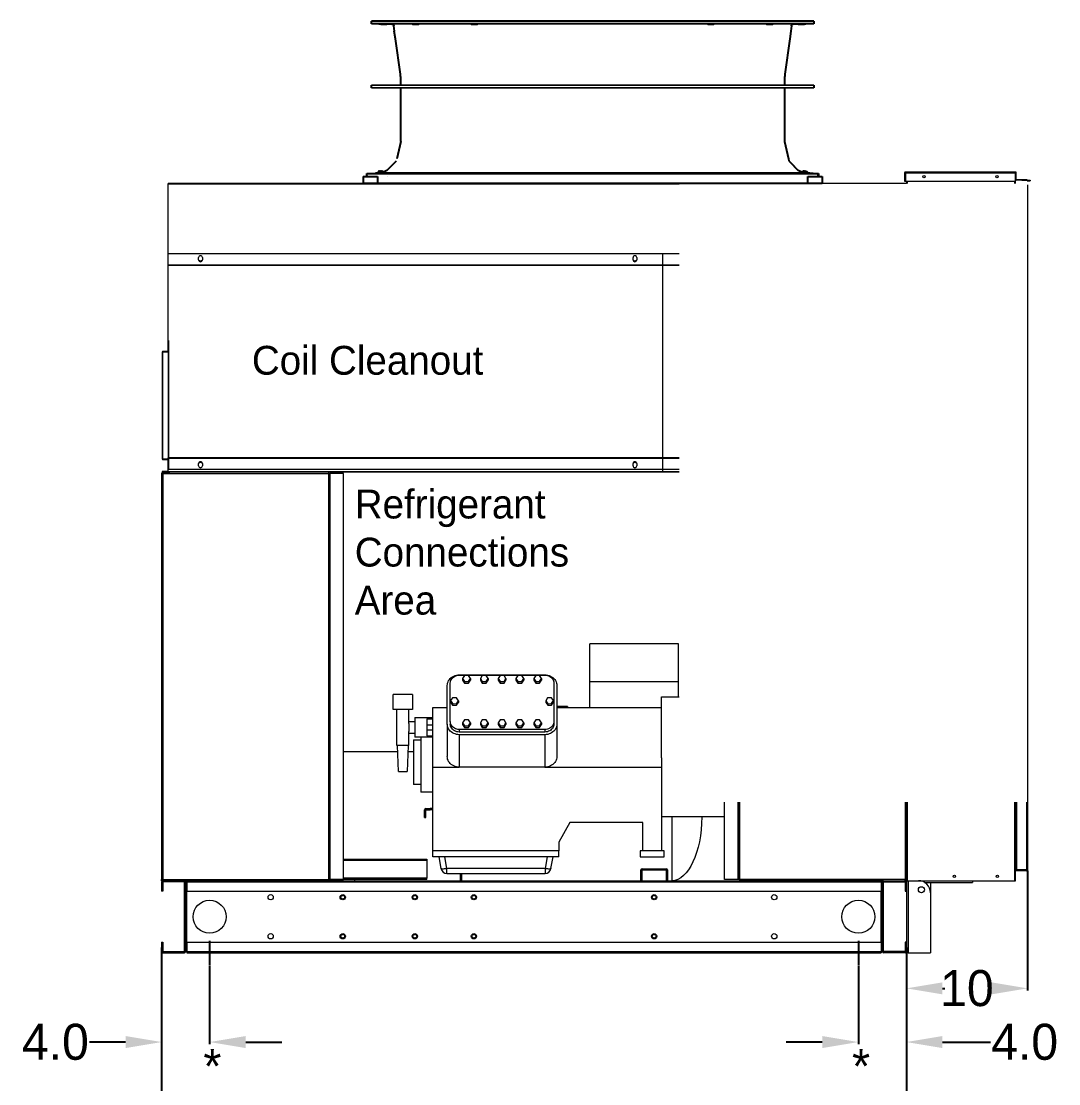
# Model space of a CAD drawing. Header units: inches. Extents: x 515 to 995, y -685 to -381.
# Drawn here: x 670.1 to 756.5, y -627.3 to -538.9 of the extents above; entities that cross this region are included whole.
import ezdxf

# ---------------------------------------------------------------- set-up
doc = ezdxf.new("R2010")
doc.units = ezdxf.units.IN
doc.header["$MEASUREMENT"] = 0
doc.header["$PDSIZE"] = -1
doc.layers.add('L48', color=7, linetype='Continuous')
doc.dimstyles.get("Standard").update_dxf_attribs({"dimtxt": 3, "dimasz": 3, "dimexe": 0.18, "dimexo": 0.0625, "dimgap": 0.09, "dimtad": 0, "dimtih": 1, "dimtoh": 1, "dimdec": 1, "dimzin": 0, "dimdsep": 46, "dimtxsty": 'Standard', "dimcen": 0.09, "dimadec": 0, "dimazin": 0, "dimtfac": 1, "dimtdec": 1, "dimtofl": 0, "dimtmove": 0, "dimatfit": 3, "dimfxl": 1, "dimtolj": 1, "dimtzin": 0, "dimarcsym": 0})

# ---------------------------------------------------------------- blocks, each defined once
blk = doc.blocks.new('*D12')
at = {"color": 0, "lineweight": -2}
for p, q in [((681.807, -615.984), (681.807, -631.7)), ((743.8, -615.984), (743.8, -631.7)), ((684.807, -631.52), (708.463, -631.52)), ((740.8, -631.52), (717.143, -631.52))]:
    blk.add_line(p, q, dxfattribs=at)
at = {"color": 0}
for points in [[(684.807, -631.02), (684.807, -632.02), (681.807, -631.52)], [(740.8, -631.02), (740.8, -632.02), (743.8, -631.52)]]:
    blk.add_solid(points, dxfattribs=at)
at = {"layer": 'Defpoints', "color": 0}
for p in [(681.807, -615.921), (743.8, -615.921), (743.8, -631.52)]:
    blk.add_point(p, dxfattribs=at)
at = {"color": 0, "insert": (712.803, -631.52), "char_height": 3, "attachment_point": 5}
blk.add_mtext('\\A1;62.0', dxfattribs=at)
blk = doc.blocks.new('*D13')
at = {"color": 0, "lineweight": -2}
for p, q in [((743.8, -616.474), (743.8, -624.022)), ((739.8, -617.474), (739.8, -624.022)), ((736.8, -623.842), (733.8, -623.842)), ((746.8, -623.842), (750.8, -623.842))]:
    blk.add_line(p, q, dxfattribs=at)
at = {"color": 0}
for points in [[(736.8, -623.342), (736.8, -624.342), (739.8, -623.842)], [(746.8, -623.342), (746.8, -624.342), (743.8, -623.842)]]:
    blk.add_solid(points, dxfattribs=at)
at = {"layer": 'Defpoints', "color": 0}
for p in [(743.8, -616.411), (739.8, -617.411), (743.8, -623.842)]:
    blk.add_point(p, dxfattribs=at)
at = {"color": 0, "insert": (753.64, -623.842), "char_height": 3, "attachment_point": 5}
blk.add_mtext('\\A1;4.0', dxfattribs=at)
blk = doc.blocks.new('*D14')
at = {"color": 0, "lineweight": -2}
for p, q in [((681.807, -616.368), (681.807, -624.022)), ((685.807, -617.474), (685.807, -624.022)), ((678.807, -623.842), (675.807, -623.842)), ((688.807, -623.842), (691.807, -623.842))]:
    blk.add_line(p, q, dxfattribs=at)
at = {"color": 0}
for points in [[(678.807, -623.342), (678.807, -624.342), (681.807, -623.842)], [(688.807, -623.342), (688.807, -624.342), (685.807, -623.842)]]:
    blk.add_solid(points, dxfattribs=at)
at = {"layer": 'Defpoints', "color": 0}
for p in [(681.807, -616.306), (685.807, -617.411), (681.807, -623.842)]:
    blk.add_point(p, dxfattribs=at)
at = {"color": 0, "insert": (672.967, -623.842), "char_height": 3, "attachment_point": 5}
blk.add_mtext('\\A1;4.0', dxfattribs=at)
blk = doc.blocks.new('*D15')
at = {"color": 0, "lineweight": -2}
for p, q in [((753.875, -609.568), (753.875, -619.552)), ((743.8, -616.474), (743.8, -619.552)), ((746.8, -619.372), (746.997, -619.372)), ((750.875, -619.372), (750.677, -619.372))]:
    blk.add_line(p, q, dxfattribs=at)
at = {"color": 0}
for points in [[(746.8, -618.872), (746.8, -619.872), (743.8, -619.372)], [(750.875, -618.872), (750.875, -619.872), (753.875, -619.372)]]:
    blk.add_solid(points, dxfattribs=at)
at = {"layer": 'Defpoints', "color": 0}
for p in [(753.875, -609.506), (743.8, -616.411), (753.875, -619.372)]:
    blk.add_point(p, dxfattribs=at)
at = {"color": 0, "insert": (748.837, -619.372), "char_height": 3, "attachment_point": 5}
blk.add_mtext('\\A1;10', dxfattribs=at)

msp = doc.modelspace()

# ---------------------------------------------------------------- linework, layer by layer
at = {"color": 7, "linetype": 'Continuous', "lineweight": 25}
for p, q in [((699.278, -539.086), (699.278, -538.858)), ((730.698, -538.858), (699.278, -538.858)), ((699.93, -539.092), (699.278, -539.086)), ((730.698, -539.086), (699.278, -539.086)), ((700.979, -539.101), (700.74, -539.099)), ((701.198, -539.692), (701.133, -539.236)), ((736.089, -538.858), (730.698, -538.858)), ((736.089, -539.086), (730.698, -539.086)), ((734.233, -539.236), (734.169, -539.692)), ((734.627, -539.099), (734.388, -539.101)), ((736.089, -539.086), (735.437, -539.092)), ((736.089, -538.858), (736.089, -539.086)), ((701.267, -540.323), (701.178, -539.692)), ((701.68, -543.277), (701.265, -540.324)), ((734.101, -540.324), (733.686, -543.277)), ((734.188, -539.692), (734.1, -540.323)), ((701.719, -544.161), (701.719, -543.825)), ((733.648, -543.825), (733.648, -544.161)), ((699.278, -544.182), (733.645, -544.161)), ((699.278, -544.395), (699.278, -544.182)), ((733.648, -544.417), (699.278, -544.395)), ((701.719, -548.878), (701.719, -544.417)), ((733.648, -544.161), (736.089, -544.182)), ((736.089, -544.395), (733.648, -544.417)), ((733.648, -544.417), (733.648, -548.878)), ((736.089, -544.182), (736.089, -544.395)), ((701.719, -548.878), (701.386, -550.314)), ((733.648, -548.878), (733.98, -550.314)), ((700.899, -550.944), (700.562, -551.275)), ((700.881, -550.944), (701.349, -550.484)), ((733.979, -550.314), (734.018, -550.484)), ((734.018, -550.484), (734.486, -550.944)), ((734.804, -551.275), (734.467, -550.944)), ((698.589, -551.771), (698.589, -552.362)), ((698.589, -551.771), (699.77, -551.771)), ((698.88, -551.537), (698.962, -551.537)), ((698.883, -551.713), (698.88, -551.545)), ((698.901, -551.713), (698.898, -551.545)), ((698.962, -551.537), (699.609, -551.531)), ((699.609, -551.544), (699.609, -551.465)), ((699.609, -551.465), (700.349, -551.465)), ((699.609, -551.543), (699.621, -551.544)), ((699.621, -551.544), (699.675, -551.544)), ((699.77, -551.771), (699.77, -552.362)), ((699.806, -551.465), (699.81, -551.426)), ((699.81, -551.426), (700.207, -551.426)), ((699.963, -551.34), (699.963, -551.339)), ((700.207, -551.426), (700.275, -551.426)), ((700.275, -551.426), (700.279, -551.465)), ((700.562, -551.275), (700.276, -551.431)), ((700.349, -551.465), (700.475, -551.465)), ((700.475, -551.465), (700.475, -551.536)), ((734.891, -551.499), (700.475, -551.499)), ((700.475, -551.527), (734.891, -551.527)), ((700.65, -551.771), (700.65, -551.769)), ((735.091, -551.431), (734.804, -551.275)), ((734.891, -551.537), (734.891, -551.465)), ((734.891, -551.465), (735.631, -551.465)), ((735.088, -551.465), (735.092, -551.426)), ((735.092, -551.426), (735.489, -551.426)), ((735.225, -551.344), (735.225, -551.34)), ((735.234, -551.338), (735.234, -551.342)), ((735.285, -551.346), (735.285, -551.34)), ((735.313, -551.34), (735.313, -551.345)), ((735.384, -551.344), (735.384, -551.34)), ((735.415, -551.342), (735.405, -551.34)), ((735.405, -551.34), (735.405, -551.346)), ((735.415, -551.346), (735.415, -551.338)), ((735.419, -551.341), (735.417, -551.34)), ((735.417, -551.34), (735.417, -551.345)), ((735.489, -551.426), (735.557, -551.426)), ((735.557, -551.426), (735.561, -551.465)), ((735.597, -552.362), (735.597, -551.771)), ((735.597, -551.771), (736.778, -551.771)), ((735.631, -551.465), (735.757, -551.465)), ((735.692, -551.544), (735.746, -551.544)), ((735.746, -551.544), (735.752, -551.543)), ((735.757, -551.465), (735.757, -551.544)), ((735.757, -551.531), (736.405, -551.537)), ((736.405, -551.537), (736.487, -551.537)), ((736.465, -551.713), (736.468, -551.545)), ((736.486, -551.545), (736.484, -551.713)), ((736.487, -551.537), (736.486, -551.545)), ((736.778, -551.771), (736.778, -552.362)), ((699.77, -552.362), (698.589, -552.362)), ((735.597, -552.362), (699.77, -552.362)), ((736.778, -552.362), (735.597, -552.362))]:
    msp.add_line(p, q, dxfattribs=at)
at = {"color": 7}
for p, q in [((685.807, -615.411), (685.807, -617.411)), ((739.8, -615.411), (739.8, -617.411))]:
    msp.add_line(p, q, dxfattribs=at)
at = {"color": 7, "linetype": 'Continuous', "lineweight": 25}
for centre, radius, start, end in [((697.782, -543.825), 3.937, 0, 8.00016), ((737.585, -543.825), 3.937, 171.99984, 180), ((700.042, -551.639), 0.316, 111.94864, 137.47455), ((700.042, -551.639), 0.316, 42.52545, 68.01564), ((736.425, -551.712), 0.0591, 270, 359)]:
    msp.add_arc(centre, radius, start, end, dxfattribs=at)
for points, knots in [([(700.74, -539.099), (700.694, -539.098), (700.601, -539.097), (700.467, -539.096), (700.339, -539.095), (700.225, -539.094), (700.125, -539.093), (700.043, -539.093), (699.98, -539.092), (699.942, -539.092), (699.925, -539.092), (699.929, -539.092), (699.93, -539.092)], [0, 0, 0, 0, 0.107042, 0.217187, 0.324229, 0.434374, 0.541414, 0.651557, 0.758592, 0.868733, 0.975764, 1, 1, 1, 1]), ([(700.051, -539.09), (700.054, -539.09), (700.06, -539.09), (700.104, -539.09), (700.169, -539.091), (700.25, -539.092), (700.337, -539.093), (700.421, -539.093), (700.493, -539.094), (700.543, -539.094), (700.561, -539.094), (700.565, -539.094), (700.553, -539.094), (700.511, -539.093), (700.445, -539.093), (700.364, -539.092), (700.277, -539.091), (700.193, -539.091), (700.122, -539.09), (700.072, -539.09), (700.053, -539.09), (700.052, -539.09), (700.051, -539.09)], [0, 0, 0, 0, 0.053685, 0.107368, 0.161055, 0.214742, 0.268432, 0.322121, 0.375809, 0.429494, 0.483179, 0.5, 0.553685, 0.607369, 0.661055, 0.714742, 0.768431, 0.822121, 0.875809, 0.929494, 0.983179, 1, 1, 1, 1]), ([(700.979, -539.101), (700.996, -539.102), (701.032, -539.106), (701.079, -539.134), (701.114, -539.174), (701.129, -539.211), (701.133, -539.232), (701.133, -539.236)], [0, 0, 0, 0, 0.237768, 0.475541, 0.713069, 0.950081, 1, 1, 1, 1]), ([(702.716, -539.09), (702.708, -539.09), (702.691, -539.09), (702.702, -539.09), (702.74, -539.091), (702.802, -539.092), (702.881, -539.093), (702.968, -539.093), (703.054, -539.094), (703.128, -539.094), (703.169, -539.094), (703.198, -539.094), (703.213, -539.094), (703.203, -539.093), (703.165, -539.093), (703.103, -539.092), (703.024, -539.091), (702.937, -539.091), (702.851, -539.09), (702.778, -539.09), (702.735, -539.09), (702.72, -539.09), (702.716, -539.09)], [0, 0, 0, 0, 0.053684, 0.107369, 0.161054, 0.214742, 0.268431, 0.32212, 0.375808, 0.429494, 0.483178, 0.5, 0.553684, 0.607369, 0.661055, 0.714742, 0.768431, 0.82212, 0.875808, 0.929494, 0.983179, 1, 1, 1, 1]), ([(707.66, -539.09), (707.641, -539.09), (707.605, -539.09), (707.582, -539.09), (707.586, -539.091), (707.62, -539.092), (707.679, -539.093), (707.756, -539.093), (707.842, -539.094), (707.928, -539.094), (707.987, -539.094), (708.036, -539.094), (708.076, -539.094), (708.1, -539.093), (708.095, -539.093), (708.061, -539.092), (708.002, -539.091), (707.926, -539.091), (707.839, -539.09), (707.753, -539.09), (707.694, -539.09), (707.666, -539.09), (707.66, -539.09)], [0, 0, 0, 0, 0.053685, 0.107369, 0.161054, 0.214742, 0.268431, 0.32212, 0.375808, 0.429494, 0.483179, 0.5, 0.553684, 0.607369, 0.661054, 0.714742, 0.768431, 0.82212, 0.875808, 0.929494, 0.983179, 1, 1, 1, 1]), ([(727.624, -539.09), (727.596, -539.09), (727.541, -539.09), (727.453, -539.09), (727.375, -539.091), (727.313, -539.092), (727.275, -539.093), (727.266, -539.093), (727.286, -539.094), (727.333, -539.094), (727.386, -539.094), (727.446, -539.094), (727.512, -539.094), (727.599, -539.093), (727.678, -539.093), (727.739, -539.092), (727.777, -539.091), (727.786, -539.091), (727.767, -539.09), (727.719, -539.09), (727.667, -539.09), (727.632, -539.09), (727.624, -539.09)], [0, 0, 0, 0, 0.053684, 0.107369, 0.161054, 0.214742, 0.268431, 0.32212, 0.375808, 0.429494, 0.483178, 0.5, 0.553684, 0.607369, 0.661055, 0.714742, 0.768431, 0.82212, 0.875808, 0.929494, 0.983179, 1, 1, 1, 1]), ([(732.595, -539.09), (732.573, -539.09), (732.528, -539.09), (732.443, -539.09), (732.356, -539.091), (732.275, -539.092), (732.21, -539.093), (732.168, -539.093), (732.153, -539.094), (732.168, -539.094), (732.202, -539.094), (732.246, -539.094), (732.301, -539.094), (732.385, -539.093), (732.473, -539.093), (732.554, -539.092), (732.619, -539.091), (732.661, -539.091), (732.675, -539.09), (732.66, -539.09), (732.627, -539.09), (732.601, -539.09), (732.595, -539.09)], [0, 0, 0, 0, 0.053685, 0.107369, 0.161054, 0.214742, 0.268431, 0.32212, 0.375808, 0.429494, 0.483179, 0.5, 0.553684, 0.607369, 0.661054, 0.714742, 0.768431, 0.82212, 0.875808, 0.929494, 0.983179, 1, 1, 1, 1]), ([(734.233, -539.236), (734.237, -539.219), (734.246, -539.184), (734.279, -539.141), (734.324, -539.112), (734.363, -539.101), (734.384, -539.101), (734.388, -539.101)], [0, 0, 0, 0, 0.236553, 0.473094, 0.709954, 0.947343, 1, 1, 1, 1]), ([(735.437, -539.092), (735.437, -539.092), (735.435, -539.092), (735.405, -539.092), (735.353, -539.092), (735.279, -539.093), (735.187, -539.094), (735.078, -539.095), (734.956, -539.096), (734.824, -539.097), (734.713, -539.098), (734.646, -539.098), (734.627, -539.099)], [0, 0, 0, 0, 0.085907, 0.192945, 0.303087, 0.410126, 0.520268, 0.62731, 0.737455, 0.844501, 0.954651, 1, 1, 1, 1]), ([(735.296, -539.09), (735.282, -539.09), (735.255, -539.09), (735.185, -539.09), (735.103, -539.091), (735.015, -539.092), (734.932, -539.093), (734.864, -539.093), (734.818, -539.094), (734.799, -539.094), (734.807, -539.094), (734.829, -539.094), (734.865, -539.094), (734.934, -539.093), (735.016, -539.093), (735.104, -539.092), (735.186, -539.091), (735.255, -539.091), (735.301, -539.09), (735.32, -539.09), (735.312, -539.09), (735.299, -539.09), (735.296, -539.09)], [0, 0, 0, 0, 0.053684, 0.107369, 0.161054, 0.214742, 0.268431, 0.32212, 0.375808, 0.429494, 0.483179, 0.5, 0.553684, 0.607368, 0.661054, 0.714742, 0.768431, 0.82212, 0.875808, 0.929494, 0.983178, 1, 1, 1, 1]), ([(698.88, -551.545), (698.88, -551.541), (698.88, -551.537), (698.88, -551.537), (698.88, -551.537)], [0, 0, 0, 0, 0.999997, 1, 1, 1, 1]), ([(698.88, -551.545), (698.88, -551.545), (698.882, -551.545), (698.888, -551.545), (698.892, -551.545), (698.898, -551.545)], [0, 0, 0, 0, 0.5, 0.5, 1, 1, 1, 1]), ([(698.883, -551.713), (698.883, -551.72), (698.885, -551.727), (698.89, -551.742), (698.895, -551.748), (698.907, -551.76), (698.913, -551.764), (698.928, -551.77), (698.935, -551.771), (698.942, -551.771)], [0, 0, 0, 0, 0.25, 0.25, 0.5, 0.5, 0.75, 0.75, 1, 1, 1, 1]), ([(698.958, -551.771), (698.95, -551.77), (698.936, -551.768), (698.917, -551.755), (698.904, -551.736), (698.902, -551.721), (698.901, -551.713)], [0, 0, 0, 0, 0.250003, 0.500004, 0.750006, 1, 1, 1, 1]), ([(699.675, -551.544), (699.7, -551.544), (699.73, -551.544), (699.775, -551.543), (699.785, -551.543), (699.804, -551.543), (699.814, -551.543), (699.844, -551.543), (699.865, -551.543), (699.897, -551.543), (699.908, -551.542), (699.931, -551.542), (699.942, -551.542), (699.976, -551.542), (699.999, -551.542), (700.034, -551.542), (700.046, -551.541), (700.07, -551.541), (700.081, -551.541), (700.116, -551.541), (700.139, -551.541), (700.172, -551.54), (700.183, -551.54), (700.205, -551.54), (700.216, -551.54), (700.248, -551.54), (700.268, -551.539), (700.306, -551.539), (700.325, -551.539), (700.358, -551.538), (700.374, -551.538), (700.402, -551.538), (700.415, -551.538), (700.436, -551.537), (700.445, -551.537), (700.46, -551.537), (700.466, -551.537), (700.473, -551.537), (700.475, -551.537), (700.475, -551.536)], [0, 0, 0, 0, 0.125, 0.125, 0.15625, 0.15625, 0.1875, 0.1875, 0.25, 0.25, 0.28125, 0.28125, 0.3125, 0.3125, 0.375, 0.375, 0.40625, 0.40625, 0.4375, 0.4375, 0.5, 0.5, 0.53125, 0.53125, 0.5625, 0.5625, 0.625, 0.625, 0.6875, 0.6875, 0.75, 0.75, 0.8125, 0.8125, 0.875, 0.875, 0.9375, 0.9375, 1, 1, 1, 1]), ([(699.925, -551.346), (699.925, -551.346), (699.924, -551.346), (699.924, -551.346), (699.926, -551.346), (699.932, -551.344), (699.94, -551.342), (699.947, -551.34), (699.949, -551.34)], [0, 0, 0, 0, 0.014816, 0.128804, 0.369196, 0.609467, 0.853324, 1, 1, 1, 1]), ([(699.963, -551.338), (699.963, -551.338), (699.961, -551.338), (699.956, -551.338), (699.952, -551.339), (699.949, -551.34), (699.949, -551.34)], [0, 0, 0, 0, 0.327625, 0.645743, 0.962962, 1, 1, 1, 1]), ([(699.964, -551.341), (699.964, -551.341), (699.964, -551.343), (699.969, -551.345), (699.977, -551.346), (699.989, -551.346), (700.002, -551.345), (700.016, -551.343), (700.024, -551.341), (700.028, -551.34)], [0, 0, 0, 0, 0.095307, 0.250124, 0.40119, 0.547904, 0.692937, 0.839576, 1, 1, 1, 1]), ([(700.057, -551.34), (700.053, -551.338), (700.048, -551.338), (700.037, -551.338), (700.032, -551.338), (700.028, -551.34)], [0, 0, 0, 0, 0.5, 0.5, 1, 1, 1, 1]), ([(700.057, -551.34), (700.061, -551.341), (700.068, -551.343), (700.082, -551.345), (700.096, -551.346), (700.108, -551.346), (700.116, -551.345), (700.121, -551.343), (700.121, -551.341), (700.121, -551.341)], [0, 0, 0, 0, 0.154655, 0.309459, 0.460521, 0.607228, 0.75226, 0.898895, 1, 1, 1, 1]), ([(700.121, -551.339), (700.121, -551.339), (700.121, -551.339), (700.121, -551.34), (700.121, -551.34)], [0, 0, 0, 0, 0.722606, 1, 1, 1, 1]), ([(700.136, -551.34), (700.133, -551.339), (700.129, -551.338), (700.124, -551.338), (700.122, -551.338), (700.122, -551.338)], [0, 0, 0, 0, 0.336266, 0.673008, 1, 1, 1, 1]), ([(700.136, -551.34), (700.14, -551.341), (700.148, -551.343), (700.156, -551.345), (700.16, -551.346), (700.16, -551.346), (700.16, -551.346)], [0, 0, 0, 0, 0.310012, 0.620284, 0.923072, 1, 1, 1, 1]), ([(734.897, -551.537), (734.897, -551.537), (734.897, -551.537), (734.953, -551.538), (735.05, -551.539), (735.181, -551.54), (735.327, -551.542), (735.473, -551.543), (735.572, -551.543), (735.645, -551.544), (735.673, -551.544), (735.692, -551.544)], [0, 0, 0, 0, 0.08774, 0.218186, 0.348637, 0.479093, 0.609552, 0.740009, 0.870464, 0.911349, 1, 1, 1, 1]), ([(735.093, -551.424), (735.106, -551.412), (735.132, -551.387), (735.173, -551.359), (735.203, -551.348), (735.215, -551.344)], [0, 0, 0, 0, 0.351375, 0.742096, 1, 1, 1, 1]), ([(735.209, -551.346), (735.209, -551.346), (735.209, -551.346), (735.212, -551.346), (735.219, -551.345), (735.23, -551.343), (735.239, -551.341), (735.244, -551.34)], [0, 0, 0, 0, 0.0732586, 0.3003068, 0.5247839, 0.751732, 1, 1, 1, 1]), ([(735.225, -551.34), (735.226, -551.339), (735.23, -551.338), (735.233, -551.338), (735.234, -551.338), (735.234, -551.338)], [0, 0, 0, 0, 0.352869, 0.706243, 1, 1, 1, 1]), ([(735.264, -551.34), (735.264, -551.339), (735.263, -551.338), (735.258, -551.338), (735.252, -551.338), (735.247, -551.339), (735.244, -551.34), (735.244, -551.34)], [0, 0, 0, 0, 0.246496, 0.493367, 0.733073, 0.972083, 1, 1, 1, 1]), ([(735.264, -551.34), (735.265, -551.341), (735.267, -551.343), (735.276, -551.345), (735.287, -551.346), (735.301, -551.346), (735.314, -551.345), (735.327, -551.343), (735.333, -551.341), (735.336, -551.34)], [0, 0, 0, 0, 0.145992, 0.292129, 0.434742, 0.573234, 0.710145, 0.848574, 1, 1, 1, 1]), ([(735.285, -551.34), (735.28, -551.341), (735.275, -551.342), (735.27, -551.343), (735.269, -551.343)], [0, 0, 0, 0, 0.874189, 1, 1, 1, 1]), ([(735.285, -551.34), (735.289, -551.338), (735.295, -551.338), (735.305, -551.338), (735.309, -551.338), (735.313, -551.34)], [0, 0, 0, 0, 0.5, 0.5, 1, 1, 1, 1]), ([(735.324, -551.343), (735.324, -551.343), (735.319, -551.342), (735.316, -551.341), (735.313, -551.34)], [0, 0, 0, 0, 0.095383, 1, 1, 1, 1]), ([(735.364, -551.34), (735.362, -551.339), (735.357, -551.338), (735.349, -551.338), (735.342, -551.338), (735.338, -551.339), (735.336, -551.34), (735.336, -551.34)], [0, 0, 0, 0, 0.246483, 0.493347, 0.733061, 0.972099, 1, 1, 1, 1]), ([(735.364, -551.34), (735.368, -551.341), (735.377, -551.343), (735.391, -551.345), (735.401, -551.346), (735.41, -551.346), (735.416, -551.346), (735.42, -551.345), (735.419, -551.343), (735.419, -551.343)], [0, 0, 0, 0, 0.175487, 0.351146, 0.522558, 0.601245, 0.767206, 0.93307, 1, 1, 1, 1]), ([(735.384, -551.34), (735.384, -551.341), (735.383, -551.342), (735.38, -551.343), (735.379, -551.343)], [0, 0, 0, 0, 0.874185, 1, 1, 1, 1]), ([(735.384, -551.34), (735.385, -551.339), (735.386, -551.338), (735.391, -551.338), (735.397, -551.338), (735.402, -551.339), (735.404, -551.34), (735.405, -551.34)], [0, 0, 0, 0, 0.2464974, 0.4933322, 0.7330389, 0.972083, 1, 1, 1, 1]), ([(735.415, -551.338), (735.415, -551.338), (735.415, -551.338), (735.416, -551.339), (735.416, -551.34), (735.417, -551.34)], [0, 0, 0, 0, 0.1143518, 0.9074961, 1, 1, 1, 1]), ([(735.424, -551.34), (735.422, -551.339), (735.418, -551.338), (735.417, -551.338), (735.416, -551.338)], [0, 0, 0, 0, 0.4996563, 1, 1, 1, 1]), ([(735.424, -551.34), (735.428, -551.341), (735.432, -551.342), (735.434, -551.343), (735.434, -551.343)], [0, 0, 0, 0, 0.874699, 1, 1, 1, 1]), ([(735.434, -551.344), (735.449, -551.35), (735.482, -551.363), (735.524, -551.392), (735.547, -551.416), (735.556, -551.426)], [0, 0, 0, 0, 0.327422, 0.724009, 1, 1, 1, 1]), ([(735.757, -551.537), (735.771, -551.537), (735.804, -551.538), (735.865, -551.538), (735.93, -551.539), (735.985, -551.539), (736.023, -551.539), (736.037, -551.539), (736.04, -551.539), (736.031, -551.539), (735.999, -551.538), (735.948, -551.538), (735.886, -551.537), (735.819, -551.537), (735.778, -551.536), (735.757, -551.536)], [0, 0, 0, 0, 0.056542, 0.140133, 0.223723, 0.307311, 0.390897, 0.474479, 0.500668, 0.584253, 0.667837, 0.751422, 0.835011, 0.918601, 1, 1, 1, 1]), ([(736.409, -551.771), (736.416, -551.771), (736.423, -551.77), (736.437, -551.764), (736.443, -551.76), (736.454, -551.748), (736.458, -551.742), (736.464, -551.727), (736.465, -551.72), (736.465, -551.713)], [0, 0, 0, 0, 0.25, 0.25, 0.5, 0.5, 0.75, 0.75, 1, 1, 1, 1]), ([(736.468, -551.545), (736.474, -551.545), (736.479, -551.545), (736.485, -551.545), (736.486, -551.545), (736.486, -551.545)], [0, 0, 0, 0, 0.5, 0.5, 1, 1, 1, 1])]:
    msp.add_open_spline(points, degree=3, knots=knots, dxfattribs=at)
for points in [[(698.901, -551.713), (698.889, -551.713), (698.883, -551.713), (698.883, -551.713)], [(735.225, -551.34), (735.217, -551.342), (735.212, -551.344), (735.21, -551.345)], [(736.484, -551.713), (736.484, -551.713), (736.477, -551.713), (736.465, -551.713)]]:
    msp.add_open_spline(points, degree=3, dxfattribs=at)
at = {"layer": 'L48', "color": 7, "linetype": 'Continuous', "lineweight": 15}
for p, q in [((743.652, -551.487), (743.727, -551.487)), ((743.652, -551.487), (743.652, -552.161)), ((743.727, -551.487), (743.727, -552.161)), ((743.728, -551.411), (743.728, -551.487)), ((752.871, -551.411), (743.728, -551.411)), ((743.728, -551.487), (752.871, -551.487)), ((743.728, -551.487), (743.728, -552.161)), ((752.871, -551.487), (752.871, -551.411)), ((752.871, -552.161), (752.871, -551.487)), ((752.872, -551.549), (752.871, -551.549)), ((752.872, -551.487), (752.947, -551.487)), ((752.872, -552.024), (752.872, -551.487)), ((752.947, -552.024), (752.947, -551.487)), ((731.844, -552.362), (682.344, -552.362)), ((682.344, -552.41), (682.344, -552.362)), ((724.875, -552.41), (682.344, -552.41)), ((682.344, -566.42), (682.344, -552.41)), ((743.8, -552.362), (731.925, -552.362)), ((743.652, -552.161), (743.727, -552.161)), ((743.728, -552.161), (752.871, -552.161)), ((743.8, -552.161), (743.8, -552.362)), ((743.875, -552.161), (743.875, -552.362)), ((752.8, -552.161), (752.8, -552.362)), ((752.872, -552.024), (752.947, -552.024)), ((752.875, -552.362), (752.875, -552.024)), ((752.948, -552.025), (752.944, -552.1)), ((753.84, -552.139), (752.944, -552.1)), ((753.843, -552.064), (752.948, -552.025)), ((753.843, -552.064), (753.84, -552.139)), ((753.84, -552.139), (754.09, -552.15)), ((753.843, -552.064), (754.093, -552.075)), ((753.875, -552.47), (753.875, -609.506)), ((753.875, -552.47), (753.875, -609.506)), ((754.093, -552.075), (754.09, -552.15)), ((724.875, -558.231), (682.393, -558.231)), ((684.889, -558.719), (684.889, -558.531)), ((685.201, -558.531), (685.201, -558.719)), ((721.049, -558.719), (721.049, -558.531)), ((721.361, -558.531), (721.361, -558.719)), ((723.488, -558.231), (723.488, -565.446)), ((724.875, -559.155), (682.393, -559.155)), ((724.875, -559.156), (682.393, -559.156)), ((724.875, -559.205), (682.393, -559.205)), ((682.393, -565.446), (682.393, -566.37)), ((723.488, -565.446), (723.488, -576.361)), ((681.908, -566.398), (681.859, -566.398)), ((681.859, -566.398), (681.859, -575.3)), ((681.908, -566.397), (681.908, -566.349)), ((682.344, -566.349), (681.908, -566.349)), ((682.344, -566.397), (681.908, -566.397)), ((681.908, -575.3), (681.908, -566.398)), ((682.344, -566.398), (681.908, -566.398)), ((682.393, -566.42), (682.344, -566.42)), ((682.344, -566.42), (682.344, -575.197)), ((682.393, -566.37), (682.393, -566.371)), ((682.393, -566.371), (682.393, -566.42)), ((682.393, -566.42), (682.393, -575.197)), ((681.859, -575.3), (681.908, -575.3)), ((681.908, -575.3), (682.344, -575.3)), ((681.908, -575.349), (681.908, -575.301)), ((681.908, -575.301), (682.344, -575.301)), ((681.908, -575.349), (682.344, -575.349)), ((682.344, -576.361), (682.344, -575.197)), ((682.344, -575.197), (682.393, -575.197)), ((682.393, -575.197), (682.393, -575.246)), ((724.875, -575.197), (682.393, -575.197)), ((724.875, -575.246), (682.393, -575.246)), ((682.393, -575.246), (682.393, -575.247)), ((724.875, -575.247), (682.393, -575.247)), ((682.393, -575.247), (682.393, -576.171)), ((684.889, -575.871), (684.889, -575.684)), ((685.201, -575.684), (685.201, -575.871)), ((721.049, -575.871), (721.049, -575.684)), ((721.361, -575.684), (721.361, -575.871)), ((681.807, -576.515), (681.913, -576.515)), ((681.807, -576.515), (681.807, -610.306)), ((682.094, -576.349), (681.844, -576.349)), ((681.844, -576.349), (681.844, -576.411)), ((681.914, -576.411), (681.844, -576.411)), ((681.913, -576.409), (681.913, -610.306)), ((681.913, -576.514), (681.913, -576.409)), ((681.914, -576.409), (681.913, -576.409)), ((681.913, -576.515), (695.701, -576.515)), ((681.914, -576.409), (682.489, -576.409)), ((682.344, -576.349), (682.094, -576.349)), ((682.094, -576.349), (682.094, -576.409)), ((724.875, -576.361), (682.344, -576.361)), ((682.344, -576.362), (682.344, -576.361)), ((682.594, -576.362), (682.344, -576.362)), ((682.344, -576.362), (682.344, -576.409)), ((724.875, -576.171), (682.393, -576.171)), ((682.594, -576.409), (682.489, -576.409)), ((682.594, -576.362), (682.594, -576.409)), ((724.875, -576.362), (682.594, -576.362)), ((724.875, -576.409), (682.594, -576.409)), ((695.701, -576.409), (695.701, -576.515)), ((695.701, -576.515), (695.701, -610.306)), ((695.701, -576.515), (695.807, -576.515)), ((695.807, -576.515), (695.807, -610.306)), ((695.808, -576.515), (695.807, -576.515)), ((695.808, -610.306), (695.808, -576.515)), ((696.952, -576.515), (695.808, -576.515)), ((696.952, -610.306), (696.952, -576.515)), ((724.819, -590.703), (717.444, -590.703)), ((717.444, -593.841), (717.444, -590.703)), ((724.819, -593.841), (724.819, -590.703)), ((706.584, -593.277), (713.706, -593.277)), ((706.584, -593.293), (713.706, -593.293)), ((707.021, -593.327), (706.859, -593.576)), ((707.346, -593.327), (707.021, -593.327)), ((707.508, -593.576), (707.346, -593.327)), ((708.502, -593.327), (708.34, -593.576)), ((708.826, -593.327), (708.502, -593.327)), ((708.989, -593.576), (708.826, -593.327)), ((709.982, -593.327), (709.82, -593.576)), ((710.307, -593.327), (709.982, -593.327)), ((710.469, -593.576), (710.307, -593.327)), ((711.463, -593.327), (711.301, -593.576)), ((711.787, -593.327), (711.463, -593.327)), ((711.95, -593.576), (711.787, -593.327)), ((712.943, -593.327), (712.781, -593.576)), ((713.268, -593.327), (712.943, -593.327)), ((713.43, -593.576), (713.268, -593.327)), ((705.584, -597.364), (705.584, -594.165)), ((705.834, -597.158), (705.834, -593.959)), ((706.859, -593.576), (707.021, -593.825)), ((706.859, -593.576), (706.859, -593.712)), ((706.859, -593.712), (707.021, -593.961)), ((707.021, -593.825), (707.346, -593.825)), ((707.021, -593.825), (707.021, -593.961)), ((707.021, -593.961), (707.346, -593.961)), ((707.346, -593.825), (707.508, -593.576)), ((707.346, -593.961), (707.508, -593.712)), ((707.346, -593.825), (707.346, -593.961)), ((707.508, -593.576), (707.508, -593.712)), ((708.34, -593.576), (708.502, -593.825)), ((708.34, -593.576), (708.34, -593.712)), ((708.34, -593.712), (708.502, -593.961)), ((708.502, -593.825), (708.502, -593.961)), ((708.502, -593.825), (708.826, -593.825)), ((708.502, -593.961), (708.826, -593.961)), ((708.826, -593.825), (708.989, -593.576)), ((708.826, -593.961), (708.989, -593.712)), ((708.826, -593.825), (708.826, -593.961)), ((708.989, -593.576), (708.989, -593.712)), ((709.82, -593.576), (709.982, -593.825)), ((709.82, -593.576), (709.82, -593.712)), ((709.82, -593.712), (709.982, -593.961)), ((709.982, -593.825), (710.307, -593.825)), ((709.982, -593.825), (709.982, -593.961)), ((709.982, -593.961), (710.307, -593.961)), ((710.307, -593.825), (710.469, -593.576)), ((710.307, -593.961), (710.469, -593.712)), ((710.307, -593.825), (710.307, -593.961)), ((710.469, -593.576), (710.469, -593.712)), ((711.301, -593.576), (711.463, -593.825)), ((711.301, -593.576), (711.301, -593.712)), ((711.301, -593.712), (711.463, -593.961)), ((711.463, -593.825), (711.787, -593.825)), ((711.463, -593.825), (711.463, -593.961)), ((711.463, -593.961), (711.787, -593.961)), ((711.787, -593.825), (711.95, -593.576)), ((711.787, -593.961), (711.95, -593.712)), ((711.787, -593.825), (711.787, -593.961)), ((711.95, -593.576), (711.95, -593.712)), ((712.781, -593.576), (712.943, -593.825)), ((712.781, -593.576), (712.781, -593.712)), ((712.781, -593.712), (712.943, -593.961)), ((712.943, -593.825), (713.268, -593.825)), ((712.943, -593.825), (712.943, -593.961)), ((712.943, -593.961), (713.268, -593.961)), ((713.268, -593.825), (713.43, -593.576)), ((713.268, -593.961), (713.43, -593.712)), ((713.268, -593.825), (713.268, -593.961)), ((713.43, -593.576), (713.43, -593.712)), ((714.456, -593.959), (714.456, -597.158)), ((714.706, -594.165), (714.706, -597.364)), ((724.819, -593.841), (717.444, -593.841)), ((717.444, -595.982), (717.444, -593.841)), ((724.819, -595.099), (724.819, -593.841)), ((701.075, -596.144), (701.075, -594.894)), ((702.7, -594.894), (701.075, -594.894)), ((702.7, -594.894), (702.7, -596.144)), ((706.023, -595.172), (705.859, -595.42)), ((706.348, -595.174), (706.023, -595.172)), ((706.508, -595.425), (706.348, -595.174)), ((713.941, -595.174), (713.781, -595.425)), ((714.266, -595.172), (713.941, -595.174)), ((714.43, -595.42), (714.266, -595.172)), ((723.406, -595.099), (724.875, -595.099)), ((723.406, -600.169), (723.406, -595.099)), ((702.7, -596.144), (701.075, -596.144)), ((701.388, -599.144), (701.388, -596.144)), ((702.388, -597.314), (702.388, -596.144)), ((704.388, -595.982), (705.584, -595.982)), ((704.388, -600.957), (704.388, -595.982)), ((705.859, -595.42), (706.019, -595.671)), ((705.859, -595.42), (705.859, -595.556)), ((705.859, -595.556), (706.019, -595.807)), ((706.019, -595.671), (706.344, -595.673)), ((706.019, -595.671), (706.019, -595.807)), ((706.019, -595.807), (706.344, -595.809)), ((706.344, -595.673), (706.508, -595.425)), ((706.344, -595.809), (706.508, -595.561)), ((706.344, -595.673), (706.344, -595.809)), ((706.508, -595.425), (706.508, -595.561)), ((713.781, -595.425), (713.946, -595.673)), ((713.781, -595.425), (713.781, -595.561)), ((713.781, -595.561), (713.946, -595.809)), ((713.946, -595.673), (714.27, -595.671)), ((713.946, -595.673), (713.946, -595.809)), ((713.946, -595.809), (714.27, -595.807)), ((714.27, -595.671), (714.43, -595.42)), ((714.27, -595.807), (714.43, -595.556)), ((714.27, -595.671), (714.27, -595.807)), ((714.43, -595.42), (714.43, -595.556)), ((715.582, -595.92), (714.706, -595.92)), ((714.706, -595.982), (723.406, -595.982)), ((715.582, -595.92), (715.582, -595.982)), ((702.888, -596.832), (704.388, -596.832)), ((702.888, -596.832), (702.888, -598.457)), ((703.888, -596.941), (704.388, -596.941)), ((703.888, -596.941), (703.888, -597.428)), ((707.021, -597.02), (706.859, -597.269)), ((707.346, -597.02), (707.021, -597.02)), ((707.508, -597.269), (707.346, -597.02)), ((708.502, -597.02), (708.34, -597.269)), ((708.826, -597.02), (708.502, -597.02)), ((708.989, -597.269), (708.826, -597.02)), ((709.982, -597.02), (709.82, -597.269)), ((710.307, -597.02), (709.982, -597.02)), ((710.469, -597.269), (710.307, -597.02)), ((711.463, -597.02), (711.301, -597.269)), ((711.787, -597.02), (711.463, -597.02)), ((711.95, -597.269), (711.787, -597.02)), ((712.943, -597.02), (712.781, -597.269)), ((713.268, -597.02), (712.943, -597.02)), ((713.43, -597.269), (713.268, -597.02)), ((702.388, -597.144), (702.888, -597.144)), ((702.388, -597.314), (702.388, -597.975)), ((703.888, -597.428), (704.388, -597.428)), ((703.888, -597.428), (703.888, -597.861)), ((703.888, -597.861), (704.388, -597.861)), ((703.888, -597.861), (703.888, -598.348)), ((705.584, -597.364), (705.584, -600.069)), ((705.834, -597.158), (705.834, -597.364)), ((706.584, -597.824), (706.584, -598.03)), ((713.706, -597.824), (706.584, -597.824)), ((706.859, -597.269), (707.021, -597.518)), ((706.859, -597.269), (706.859, -597.405)), ((706.859, -597.405), (707.021, -597.654)), ((707.021, -597.518), (707.346, -597.518)), ((707.021, -597.518), (707.021, -597.654)), ((707.021, -597.654), (707.346, -597.654)), ((707.346, -597.518), (707.508, -597.269)), ((707.346, -597.654), (707.508, -597.405)), ((707.346, -597.518), (707.346, -597.654)), ((707.508, -597.269), (707.508, -597.405)), ((708.34, -597.269), (708.502, -597.518)), ((708.34, -597.269), (708.34, -597.405)), ((708.34, -597.405), (708.502, -597.654)), ((708.502, -597.518), (708.826, -597.518)), ((708.502, -597.518), (708.502, -597.654)), ((708.502, -597.654), (708.826, -597.654)), ((708.826, -597.518), (708.989, -597.269)), ((708.826, -597.654), (708.989, -597.405)), ((708.826, -597.518), (708.826, -597.654)), ((708.989, -597.269), (708.989, -597.405)), ((709.82, -597.269), (709.982, -597.518)), ((709.82, -597.269), (709.82, -597.405)), ((709.82, -597.405), (709.982, -597.654)), ((709.982, -597.518), (710.307, -597.518)), ((709.982, -597.518), (709.982, -597.654)), ((709.982, -597.654), (710.307, -597.654)), ((710.307, -597.518), (710.469, -597.269)), ((710.307, -597.654), (710.469, -597.405)), ((710.307, -597.518), (710.307, -597.654)), ((710.469, -597.269), (710.469, -597.405)), ((711.301, -597.269), (711.463, -597.518)), ((711.301, -597.269), (711.301, -597.405)), ((711.301, -597.405), (711.463, -597.654)), ((711.463, -597.518), (711.463, -597.654)), ((711.463, -597.518), (711.787, -597.518)), ((711.463, -597.654), (711.787, -597.654)), ((711.787, -597.518), (711.95, -597.269)), ((711.787, -597.654), (711.95, -597.405)), ((711.787, -597.518), (711.787, -597.654)), ((711.95, -597.269), (711.95, -597.405)), ((712.781, -597.269), (712.943, -597.518)), ((712.781, -597.269), (712.781, -597.405)), ((712.781, -597.405), (712.943, -597.654)), ((712.943, -597.518), (712.943, -597.654)), ((712.943, -597.518), (713.268, -597.518)), ((712.943, -597.654), (713.268, -597.654)), ((713.268, -597.518), (713.43, -597.269)), ((713.268, -597.654), (713.43, -597.405)), ((713.268, -597.518), (713.268, -597.654)), ((713.43, -597.269), (713.43, -597.405)), ((713.706, -597.824), (713.706, -598.03)), ((714.456, -597.158), (714.456, -597.364)), ((714.706, -597.364), (714.706, -600.069)), ((702.388, -599.144), (702.388, -597.975)), ((702.888, -598.144), (702.388, -598.144)), ((702.763, -598.67), (703.388, -598.67)), ((702.763, -598.67), (702.763, -602.403)), ((704.388, -598.457), (702.888, -598.457)), ((703.388, -598.457), (703.388, -603.036)), ((703.888, -598.348), (704.388, -598.348)), ((713.706, -598.03), (706.584, -598.03)), ((706.584, -598.252), (706.584, -600.957)), ((713.706, -598.252), (706.584, -598.252)), ((713.706, -598.252), (713.706, -600.957)), ((696.952, -599.661), (701.468, -599.661)), ((702.388, -599.144), (701.388, -599.144)), ((701.526, -601.314), (701.45, -599.144)), ((702.325, -599.144), (702.249, -601.314)), ((702.307, -599.661), (702.763, -599.661)), ((723.406, -600.169), (723.406, -600.957)), ((701.526, -601.314), (702.249, -601.314)), ((704.388, -600.957), (706.584, -600.957)), ((704.388, -607.911), (704.388, -600.957)), ((713.706, -600.957), (706.584, -600.957)), ((713.706, -600.957), (723.406, -600.957)), ((723.406, -600.957), (723.406, -607.911)), ((703.388, -602.403), (702.763, -602.403)), ((704.388, -603.036), (703.388, -603.036)), ((728.654, -610.306), (728.654, -603.862)), ((729.799, -610.306), (729.799, -603.862)), ((729.8, -603.862), (729.8, -610.306)), ((729.905, -603.862), (729.905, -610.306)), ((743.694, -603.862), (743.694, -610.306)), ((743.8, -603.862), (743.8, -610.411)), ((743.875, -603.862), (743.875, -610.411)), ((752.8, -603.862), (752.8, -610.411)), ((752.8, -603.862), (752.8, -610.411)), ((752.875, -610.411), (752.875, -603.862)), ((752.875, -610.411), (752.875, -603.862)), ((752.95, -609.006), (752.95, -603.862)), ((752.95, -609.006), (752.95, -603.862)), ((752.951, -603.862), (752.951, -609.506)), ((752.951, -603.862), (752.951, -609.506)), ((753.8, -603.862), (753.8, -609.506)), ((753.8, -603.862), (753.8, -609.506)), ((703.798, -604.517), (703.693, -604.517)), ((703.693, -605.161), (703.693, -604.517)), ((703.798, -605.161), (703.798, -604.517)), ((703.799, -604.411), (703.799, -604.516)), ((703.799, -604.411), (704.174, -604.411)), ((703.799, -604.516), (704.174, -604.516)), ((704.388, -604.411), (704.174, -604.411)), ((704.174, -604.411), (704.174, -604.516)), ((704.388, -604.516), (704.174, -604.516)), ((703.693, -605.161), (703.798, -605.161)), ((715.79, -605.57), (714.88, -607.193)), ((717.996, -605.57), (715.79, -605.57)), ((721.87, -605.57), (717.996, -605.57)), ((721.87, -607.911), (721.87, -605.57)), ((728.654, -605.099), (723.406, -605.099)), ((724.263, -605.099), (724.263, -610.411)), ((724.274, -605.099), (724.274, -610.402)), ((724.286, -605.099), (724.286, -610.411)), ((714.88, -607.193), (714.88, -607.911)), ((714.88, -607.911), (704.388, -607.911)), ((704.388, -608.411), (704.388, -607.911)), ((714.88, -608.411), (704.388, -608.411)), ((704.888, -608.411), (705.063, -609.404)), ((705.555, -609.404), (705.38, -608.411)), ((713.895, -608.411), (713.72, -609.404)), ((714.213, -609.404), (714.388, -608.411)), ((714.88, -608.411), (714.88, -607.911)), ((721.638, -607.911), (721.638, -608.411)), ((723.638, -607.911), (721.638, -607.911)), ((721.638, -608.411), (723.638, -608.411)), ((723.638, -608.411), (723.638, -607.911)), ((696.952, -608.624), (703.884, -608.624)), ((703.884, -608.73), (696.952, -608.73)), ((703.884, -608.624), (703.884, -608.73)), ((703.884, -608.73), (703.884, -610.201)), ((713.72, -609.404), (705.555, -609.404)), ((705.555, -609.818), (705.555, -609.404)), ((713.72, -609.404), (713.72, -609.818)), ((721.802, -609.411), (723.8, -609.411)), ((721.802, -609.516), (721.802, -609.411)), ((723.8, -609.411), (723.8, -609.516)), ((752.95, -609.006), (752.875, -609.006)), ((752.95, -609.006), (752.95, -609.506)), ((681.804, -610.411), (681.804, -610.307)), ((681.807, -610.307), (681.804, -610.307)), ((681.807, -610.306), (681.913, -610.306)), ((681.913, -610.306), (695.701, -610.306)), ((681.913, -610.307), (681.913, -610.411)), ((695.701, -610.306), (695.701, -610.411)), ((695.701, -610.306), (695.807, -610.306)), ((695.82, -610.307), (695.701, -610.307)), ((695.807, -610.306), (695.808, -610.306)), ((695.808, -610.306), (696.952, -610.306)), ((695.82, -610.411), (695.82, -610.307)), ((695.883, -610.307), (695.82, -610.307)), ((695.883, -610.306), (695.883, -610.307)), ((695.883, -610.307), (695.883, -610.306)), ((695.883, -610.306), (695.883, -610.307)), ((695.883, -610.307), (695.884, -610.307)), ((695.883, -610.307), (695.883, -610.307)), ((695.884, -610.307), (695.884, -610.306)), ((695.884, -610.307), (695.884, -610.306)), ((695.884, -610.306), (695.884, -610.307)), ((703.884, -610.307), (695.884, -610.307)), ((695.884, -610.307), (695.884, -610.307)), ((703.884, -610.201), (696.952, -610.201)), ((703.884, -610.202), (696.952, -610.202)), ((697.883, -610.411), (697.883, -610.307)), ((697.886, -610.411), (697.886, -610.307)), ((703.884, -610.201), (703.884, -610.202)), ((703.884, -610.307), (703.884, -610.202)), ((705.555, -609.818), (713.72, -609.818)), ((706.694, -610.411), (706.694, -609.818)), ((706.799, -610.411), (706.799, -609.818)), ((721.696, -609.517), (721.801, -609.517)), ((721.696, -610.411), (721.696, -609.517)), ((721.801, -610.411), (721.801, -609.517)), ((721.802, -609.516), (723.8, -609.516)), ((723.801, -609.517), (723.905, -609.517)), ((723.801, -609.517), (723.801, -610.411)), ((723.905, -609.517), (723.905, -610.411)), ((729.799, -610.306), (728.654, -610.306)), ((729.8, -610.306), (729.799, -610.306)), ((729.905, -610.306), (729.8, -610.306)), ((743.694, -610.306), (729.905, -610.306)), ((729.905, -610.306), (729.905, -610.411)), ((743.8, -610.306), (743.694, -610.306)), ((743.694, -610.307), (743.694, -610.411)), ((752.95, -609.506), (752.875, -609.506)), ((753.8, -609.507), (752.875, -609.507)), ((753.8, -609.581), (752.875, -609.581)), ((752.951, -609.506), (752.95, -609.506)), ((753.8, -609.506), (752.951, -609.506)), ((753.875, -609.506), (753.8, -609.506)), ((753.8, -609.507), (753.8, -609.581)), ((681.913, -610.411), (681.804, -610.411)), ((681.807, -610.517), (681.912, -610.517)), ((681.807, -610.517), (681.807, -611.286)), ((681.912, -610.517), (681.912, -611.286)), ((681.913, -610.516), (681.913, -610.411)), ((683.701, -610.411), (681.913, -610.411)), ((683.701, -610.516), (681.913, -610.516)), ((683.701, -610.411), (695.701, -610.411)), ((683.701, -610.411), (683.701, -610.516)), ((683.702, -610.517), (683.807, -610.517)), ((683.702, -616.306), (683.702, -610.517)), ((683.807, -610.517), (683.912, -610.517)), ((683.807, -616.306), (683.807, -610.517)), ((683.866, -610.412), (683.866, -610.517)), ((683.866, -610.412), (683.913, -610.412)), ((683.912, -616.306), (683.912, -610.517)), ((683.912, -610.517), (683.913, -610.517)), ((683.913, -610.411), (741.694, -610.411)), ((683.913, -610.411), (683.913, -610.517)), ((683.913, -610.517), (741.694, -610.517)), ((683.913, -610.517), (683.913, -611.286)), ((724.274, -610.402), (724.263, -610.411)), ((724.286, -610.411), (724.274, -610.402)), ((741.905, -610.411), (729.905, -610.411)), ((741.694, -610.411), (741.694, -610.517)), ((741.694, -610.517), (741.694, -611.286)), ((741.694, -610.517), (741.695, -610.517)), ((741.8, -610.517), (741.695, -610.517)), ((741.695, -610.517), (741.695, -616.306)), ((741.8, -610.517), (741.8, -616.306)), ((741.8, -610.517), (741.904, -610.517)), ((741.904, -616.306), (741.904, -610.517)), ((741.905, -610.516), (741.905, -610.411)), ((741.905, -610.411), (743.694, -610.411)), ((741.905, -610.516), (743.694, -610.516)), ((743.694, -610.411), (743.694, -610.516)), ((743.695, -610.517), (743.8, -610.517)), ((743.695, -610.517), (743.695, -611.286)), ((743.8, -610.411), (743.875, -610.411)), ((743.8, -610.411), (743.8, -610.517)), ((743.8, -610.517), (743.8, -611.286)), ((743.875, -610.411), (752.8, -610.411)), ((743.934, -610.411), (743.934, -616.411)), ((743.935, -610.411), (743.935, -616.411)), ((745.3, -610.546), (749.3, -610.546)), ((745.302, -610.547), (745.8, -610.547)), ((745.8, -610.547), (745.8, -611.411)), ((749.3, -610.411), (749.3, -610.546)), ((752.8, -610.411), (752.875, -610.411)), ((681.912, -611.286), (681.807, -611.286)), ((683.913, -611.286), (741.694, -611.286)), ((683.913, -615.536), (683.913, -611.286)), ((741.694, -615.536), (741.694, -611.286)), ((743.695, -611.286), (743.8, -611.286)), ((743.8, -611.286), (743.8, -615.536)), ((745.8, -611.411), (745.8, -616.411)), ((681.807, -615.536), (681.807, -616.306)), ((681.807, -615.536), (681.912, -615.536)), ((681.912, -615.536), (681.912, -616.306)), ((683.913, -615.536), (683.913, -616.306)), ((683.913, -615.536), (741.694, -615.536)), ((741.694, -615.536), (741.694, -616.306)), ((743.695, -615.536), (743.695, -616.306)), ((743.8, -615.536), (743.695, -615.536)), ((743.8, -615.536), (743.8, -616.306)), ((681.912, -616.306), (681.807, -616.306)), ((681.913, -616.411), (681.913, -616.307)), ((681.913, -616.307), (683.701, -616.307)), ((681.913, -616.411), (683.701, -616.411)), ((683.701, -616.307), (683.701, -616.411)), ((683.807, -616.306), (683.702, -616.306)), ((683.807, -616.306), (683.912, -616.306)), ((683.913, -616.306), (683.912, -616.306)), ((683.913, -616.306), (741.694, -616.306)), ((683.913, -616.306), (683.913, -616.411)), ((683.913, -616.411), (741.694, -616.411)), ((741.694, -616.306), (741.694, -616.411)), ((741.695, -616.306), (741.694, -616.306)), ((741.8, -616.306), (741.695, -616.306)), ((741.904, -616.306), (741.8, -616.306)), ((741.905, -616.411), (741.905, -616.307)), ((743.694, -616.307), (741.905, -616.307)), ((743.694, -616.411), (741.905, -616.411)), ((743.694, -616.307), (743.694, -616.411)), ((743.8, -616.306), (743.695, -616.306)), ((743.8, -616.306), (743.8, -616.411)), ((743.934, -616.411), (743.8, -616.411)), ((743.934, -616.411), (743.935, -616.411)), ((743.935, -616.411), (745.8, -616.411))]:
    msp.add_line(p, q, dxfattribs=at)
at = {"layer": 'L48', "color": 7, "linetype": 'Continuous', "lineweight": 15, "flags": 128}
for points in [[(705.584, -594.165), (705.591, -594.058), (705.613, -593.952), (705.649, -593.85), (705.698, -593.752), (705.761, -593.66), (705.835, -593.576), (705.92, -593.5), (706.015, -593.434), (706.119, -593.379), (706.229, -593.335), (706.344, -593.303), (706.463, -593.283), (706.584, -593.277)], [(705.834, -593.959), (705.841, -593.864), (705.864, -593.771), (705.901, -593.682), (705.953, -593.599), (706.017, -593.523), (706.092, -593.456), (706.178, -593.399), (706.272, -593.353), (706.372, -593.32), (706.477, -593.3), (706.584, -593.293)], [(713.706, -593.277), (713.826, -593.283), (713.945, -593.303), (714.06, -593.335), (714.17, -593.379), (714.274, -593.434), (714.369, -593.5), (714.454, -593.576), (714.529, -593.66), (714.591, -593.752), (714.641, -593.85), (714.677, -593.952), (714.698, -594.058), (714.706, -594.165)], [(713.706, -593.293), (713.812, -593.3), (713.917, -593.32), (714.017, -593.353), (714.111, -593.399), (714.197, -593.456), (714.273, -593.523), (714.337, -593.599), (714.388, -593.682), (714.425, -593.771), (714.448, -593.864), (714.456, -593.959)], [(706.584, -598.252), (706.463, -598.245), (706.344, -598.226), (706.229, -598.194), (706.119, -598.15), (706.015, -598.094), (705.92, -598.028), (705.835, -597.952), (705.761, -597.868), (705.698, -597.776), (705.649, -597.679), (705.613, -597.576), (705.591, -597.471), (705.584, -597.364)], [(706.584, -597.824), (706.477, -597.817), (706.372, -597.797), (706.272, -597.764), (706.178, -597.718), (706.092, -597.661), (706.017, -597.594), (705.953, -597.518), (705.901, -597.435), (705.864, -597.346), (705.841, -597.253), (705.834, -597.158)], [(706.584, -598.03), (706.477, -598.023), (706.372, -598.003), (706.272, -597.969), (706.178, -597.924), (706.092, -597.867), (706.017, -597.8), (705.953, -597.724), (705.901, -597.64), (705.864, -597.551), (705.841, -597.459), (705.834, -597.364)], [(714.456, -597.158), (714.448, -597.253), (714.425, -597.346), (714.388, -597.435), (714.337, -597.518), (714.273, -597.594), (714.197, -597.661), (714.111, -597.718), (714.017, -597.764), (713.917, -597.797), (713.812, -597.817), (713.706, -597.824)], [(714.456, -597.364), (714.448, -597.459), (714.425, -597.551), (714.388, -597.64), (714.337, -597.724), (714.273, -597.8), (714.197, -597.867), (714.111, -597.924), (714.017, -597.969), (713.917, -598.003), (713.812, -598.023), (713.706, -598.03)], [(714.706, -597.364), (714.698, -597.471), (714.677, -597.576), (714.641, -597.679), (714.591, -597.776), (714.529, -597.868), (714.454, -597.952), (714.369, -598.028), (714.274, -598.094), (714.17, -598.15), (714.06, -598.194), (713.945, -598.226), (713.826, -598.245), (713.706, -598.252)], [(706.584, -600.957), (706.463, -600.95), (706.344, -600.931), (706.229, -600.899), (706.119, -600.855), (706.015, -600.8), (705.92, -600.734), (705.835, -600.658), (705.761, -600.573), (705.698, -600.482), (705.649, -600.384), (705.613, -600.282), (705.591, -600.176), (705.584, -600.069)], [(714.706, -600.069), (714.698, -600.176), (714.677, -600.282), (714.641, -600.384), (714.591, -600.482), (714.529, -600.573), (714.454, -600.658), (714.369, -600.734), (714.274, -600.8), (714.17, -600.855), (714.06, -600.899), (713.945, -600.931), (713.826, -600.95), (713.706, -600.957)], [(705.555, -609.404), (705.471, -609.418), (705.39, -609.428), (705.313, -609.435), (705.244, -609.438), (705.183, -609.438), (705.134, -609.435), (705.096, -609.428), (705.073, -609.418), (705.063, -609.404)], [(714.213, -609.404), (714.203, -609.418), (714.179, -609.428), (714.142, -609.435), (714.092, -609.438), (714.032, -609.438), (713.962, -609.435), (713.886, -609.428), (713.804, -609.418), (713.72, -609.404)], [(695.82, -610.412), (695.82, -610.392), (695.82, -610.372), (695.82, -610.354), (695.82, -610.338), (695.82, -610.325), (695.82, -610.315), (695.82, -610.309), (695.82, -610.307)]]:
    msp.add_lwpolyline(points, dxfattribs=at)
at = {"layer": 'L48', "color": 7, "linetype": 'Continuous', "lineweight": 15}
for centre, radius in [((745.262, -551.786), 0.0995), ((751.337, -551.786), 0.0995), ((747.8, -610.036), 0.0995), ((751.375, -610.036), 0.0995), ((745.05, -611.161), 0.25), ((685.807, -613.411), 1.375), ((690.886, -611.786), 0.219), ((696.886, -611.786), 0.219), ((696.886, -611.786), 0.156), ((702.884, -611.786), 0.219), ((702.884, -611.786), 0.156), ((707.8, -611.786), 0.219), ((707.8, -611.786), 0.156), ((722.8, -611.786), 0.219), ((722.8, -611.786), 0.156), ((732.8, -611.786), 0.219), ((739.8, -613.411), 1.375), ((690.886, -615.036), 0.219), ((696.886, -615.036), 0.219), ((696.886, -615.036), 0.156), ((702.884, -615.036), 0.219), ((702.884, -615.036), 0.156), ((707.8, -615.036), 0.219), ((707.8, -615.036), 0.156), ((722.8, -615.036), 0.219), ((722.8, -615.036), 0.156), ((732.8, -615.036), 0.219)]:
    msp.add_circle(centre, radius, dxfattribs=at)
for centre, radius, start, end in [((743.728, -551.487), 0.0757, 90, 180), ((743.728, -551.487), 0.001, 90, 180), ((752.871, -551.487), 0.0757, 0, 90), ((752.871, -551.487), 0.001, 0, 90), ((752.948, -552.024), 0.0757, 196.65295, 267.5), ((752.948, -552.024), 0.001, 180, 267.5), ((685.045, -558.531), 0.156, 0, 180), ((685.045, -558.719), 0.156, 180, 0), ((685.045, -558.594), 0.203, 219.7036, 320.2964), ((685.045, -558.594), 0.203, 90, 125.33413), ((685.045, -558.594), 0.203, 54.66588, 90), ((721.205, -558.531), 0.156, 0, 180), ((721.205, -558.719), 0.156, 180, 0), ((721.205, -558.594), 0.203, 219.7036, 320.2964), ((721.205, -558.594), 0.203, 90, 125.33246), ((721.205, -558.594), 0.203, 54.66754, 90), ((681.908, -566.398), 0.0488, 90, 180), ((681.908, -566.398), 0.001, 90, 180), ((681.908, -575.3), 0.0488, 180, 270), ((681.908, -575.3), 0.001, 180, 270), ((685.045, -575.684), 0.156, 0, 180), ((685.045, -575.809), 0.203, 90, 140.29603), ((685.045, -575.809), 0.203, 39.70397, 90), ((721.205, -575.684), 0.156, 0, 180), ((721.205, -575.809), 0.203, 90, 140.29637), ((721.205, -575.809), 0.203, 39.70363, 90), ((685.045, -575.871), 0.156, 180, 0), ((685.045, -575.809), 0.203, 234.66761, 305.33239), ((721.205, -575.871), 0.156, 180, 0), ((721.205, -575.809), 0.203, 234.66724, 305.33276), ((703.799, -604.517), 0.106, 90, 180), ((703.799, -604.517), 0.001, 90, 180), ((705.555, -609.318), 0.5, 190, 270), ((713.72, -609.318), 0.5, 270, 350), ((721.802, -609.517), 0.106, 90, 180), ((723.8, -609.517), 0.106, 0, 90), ((721.802, -609.517), 0.001, 90, 180), ((723.8, -609.517), 0.001, 0, 90), ((753.8, -609.506), 0.001, 270, 0), ((753.8, -609.506), 0.0757, 270, 0), ((681.913, -610.517), 0.106, 90, 180), ((681.913, -610.517), 0.001, 90, 180), ((683.701, -610.517), 0.106, 360, 90), ((683.701, -610.517), 0.001, 0, 90), ((741.905, -610.517), 0.106, 90, 180), ((741.905, -610.517), 0.001, 90, 180), ((743.694, -610.517), 0.106, 0, 90), ((743.694, -610.517), 0.001, 0, 90), ((744.8, -611.411), 1, 0, 90), ((681.913, -616.306), 0.106, 180, 270), ((681.913, -616.306), 0.001, 180, 270), ((683.701, -616.306), 0.106, 270, 0), ((683.701, -616.306), 0.001, 270, 0), ((741.905, -616.306), 0.106, 180, 270), ((741.905, -616.306), 0.001, 180, 270), ((743.694, -616.306), 0.001, 270, 0), ((743.694, -616.306), 0.106, 270, 0)]:
    msp.add_arc(centre, radius, start, end, dxfattribs=at)
at = {"layer": 'L48', "color": 7, "linetype": 'Continuous', "lineweight": 15, "extrusion": (4.3e-15, 0, -1)}
msp.add_ellipse((724.274, -605.036), major_axis=(0, 5.375), ratio=0.465116, start_param=1.582424, end_param=3.136731, dxfattribs=at)
at = {"layer": 'L48', "color": 7, "linetype": 'Continuous', "lineweight": 15}
for points, knots in [([(681.913, -576.409), (681.899, -576.411), (681.871, -576.414), (681.836, -576.439), (681.812, -576.474), (681.809, -576.501), (681.807, -576.515)], [0, 0, 0, 0, 0.249989, 0.499993, 0.749997, 1, 1, 1, 1]), ([(681.913, -576.515), (681.913, -576.501), (681.913, -576.474), (681.913, -576.439), (681.913, -576.414), (681.914, -576.411), (681.914, -576.409)], [0, 0, 0, 0, 0.249999, 0.500009, 0.749998, 1, 1, 1, 1]), ([(681.807, -610.306), (681.809, -610.32), (681.812, -610.347), (681.836, -610.382), (681.871, -610.407), (681.899, -610.41), (681.913, -610.411)], [0, 0, 0, 0, 0.250005, 0.499999, 0.750011, 1, 1, 1, 1]), ([(681.914, -610.411), (681.914, -610.41), (681.913, -610.407), (681.913, -610.382), (681.913, -610.347), (681.913, -610.32), (681.913, -610.306)], [0, 0, 0, 0, 0.250001, 0.499999, 0.75, 1, 1, 1, 1]), ([(743.693, -610.411), (743.693, -610.41), (743.693, -610.407), (743.693, -610.382), (743.694, -610.347), (743.694, -610.32), (743.694, -610.306)], [0, 0, 0, 0, 0.250001, 0.499999, 0.75, 1, 1, 1, 1]), ([(743.8, -610.306), (743.798, -610.32), (743.795, -610.347), (743.77, -610.382), (743.735, -610.407), (743.708, -610.41), (743.694, -610.411)], [0, 0, 0, 0, 0.250001, 0.5, 0.75, 1, 1, 1, 1])]:
    msp.add_open_spline(points, degree=3, knots=knots, dxfattribs=at)

# ---------------------------------------------------------------- texts
at = {"color": 7, "text_generation_flag": 2}
for p in [(686.787, -627.298), (740.779, -627.298)]:
    msp.add_text('*', height=2.889, dxfattribs=at).set_placement(p)
at = {"color": 7, "char_height": 2.4, "attachment_point": 7}
for s, insert in [('Coil Cleanout', (689.322, -568.318)), ('Refrigerant\\PConnections\\PArea', (697.884, -588.289))]:
    msp.add_mtext(s, dxfattribs=dict(at, insert=insert))

# ---------------------------------------------------------------- dimensions: what is measured, and where the dimension line sits
at = {"color": 7}
dim = msp.add_linear_dim(base=(753.875, -619.372), p1=(743.8, -616.411), p2=(753.875, -609.506), angle=180, text='10', dimstyle='Standard', dxfattribs=at)
dim.commit()
dim.dimension.update_dxf_attribs({"geometry": '*D15', "text_midpoint": (748.837, -619.372)})
dim = msp.add_linear_dim(base=(681.807, -623.842), p1=(685.807, -617.411), p2=(681.807, -616.306), angle=180, dimstyle='Standard', dxfattribs=at)
dim.commit()
dim.dimension.update_dxf_attribs({"geometry": '*D14', "text_midpoint": (672.967, -623.842)})
for base, p1, p2, picture, middle in [((743.8, -631.52), (681.807, -615.921), (743.8, -615.921), '*D12', (712.803, -631.52)), ((743.8, -623.842), (739.8, -617.411), (743.8, -616.411), '*D13', (753.64, -623.842))]:
    dim = msp.add_linear_dim(base=base, p1=p1, p2=p2, angle=180, dimstyle='Standard', dxfattribs=at)
    dim.commit()
    dim.dimension.update_dxf_attribs({"geometry": picture, "text_midpoint": middle, "dimtype": 160})

doc.saveas('drawing.dxf')
